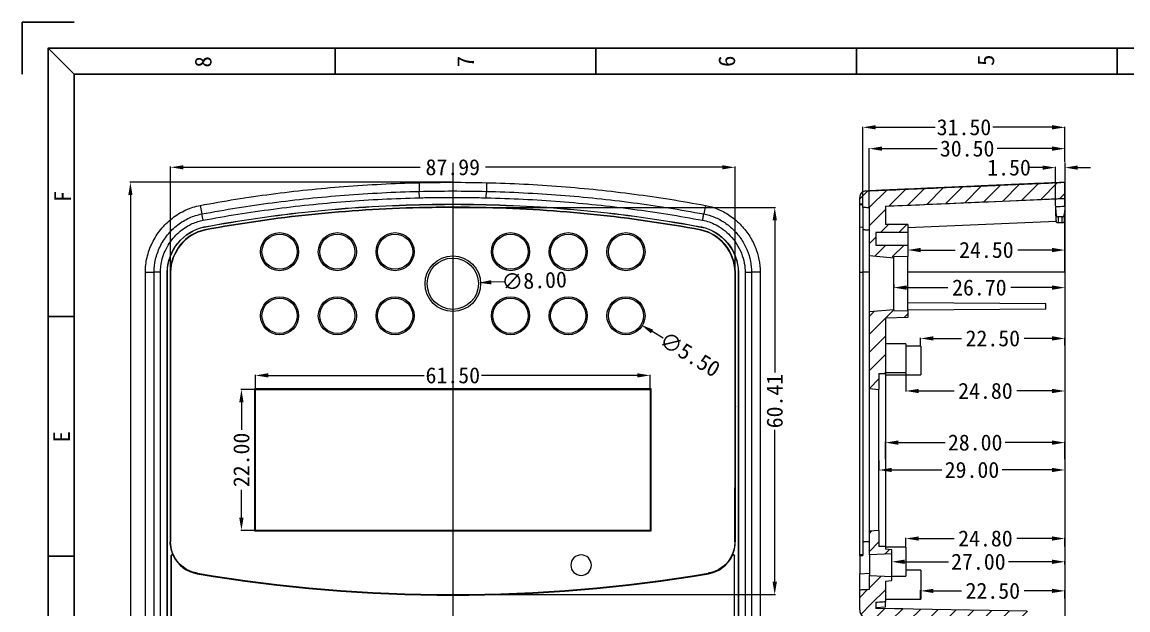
# Model space of a CAD drawing. Header units: inches. Extents: x 891 to 1249, y 156 to 796.
# Drawn here: x 890.9 to 1063.3, y 704 to 795.7 of the extents above; entities that cross this region are included whole.
import ezdxf
from ezdxf.enums import TextEntityAlignment as Align
from ezdxf.lldxf.tags import DXFTag

# ---------------------------------------------------------------- set-up
doc = ezdxf.new("R2010")
doc.units = ezdxf.units.IN
doc.header["$MEASUREMENT"] = 0
doc.layers.add('10', color=7, linetype='Continuous', true_color=0xffffff)
doc.layers.add('50', color=7, linetype='Continuous')
doc.layers.add('dim', color=82, linetype='Continuous', lineweight=9)
doc.layers.add('moldbase', color=7, linetype='Continuous', lineweight=20)
doc.styles.add('宋体', font='SimSun.ttf', dxfattribs={"width": 0.7})
tags = doc.linetypes.add('PHANTOM', pattern=[2.5, 1.25, -0.25, 0.25, -0.25, 0.25, -0.25]).pattern_tags.tags
tags[14:15] = [DXFTag(74, 4), DXFTag(75, 0), DXFTag(340, '0'), DXFTag(46, 0.0), DXFTag(50, 0.0), DXFTag(44, 0.0), DXFTag(45, 0.0)]
tags[12:13] = [DXFTag(74, 4), DXFTag(75, 0), DXFTag(340, '0'), DXFTag(46, 0.0), DXFTag(50, 0.0), DXFTag(44, 0.0), DXFTag(45, 0.0)]
tags[10:11] = [DXFTag(74, 4), DXFTag(75, 0), DXFTag(340, '0'), DXFTag(46, 0.0), DXFTag(50, 0.0), DXFTag(44, 0.0), DXFTag(45, 0.0)]
tags[8:9] = [DXFTag(74, 4), DXFTag(75, 0), DXFTag(340, '0'), DXFTag(46, 0.0), DXFTag(50, 0.0), DXFTag(44, 0.0), DXFTag(45, 0.0)]
tags[6:7] = [DXFTag(74, 4), DXFTag(75, 0), DXFTag(340, '0'), DXFTag(46, 0.0), DXFTag(50, 0.0), DXFTag(44, 0.0), DXFTag(45, 0.0)]
tags[4:5] = [DXFTag(74, 4), DXFTag(75, 0), DXFTag(340, '0'), DXFTag(46, 0.0), DXFTag(50, 0.0), DXFTag(44, 0.0), DXFTag(45, 0.0)]
doc.dimstyles.new('2.5', dxfattribs={"dimtxt": 2.5, "dimasz": 2, "dimexe": 0.1, "dimexo": 0.1, "dimgap": 0.1, "dimtad": 0, "dimzin": 0, "dimdsep": 46, "dimtxsty": 'Standard', "dimcen": 0, "dimclrd": 4, "dimclre": 4, "dimclrt": 3, "dimadec": 1, "dimazin": 0, "dimtfac": 1, "dimtofl": 0, "dimtmove": 0, "dimatfit": 3, "dimfxl": 0.18, "dimtolj": 1, "dimtzin": 0, "dimlwd": 9, "dimlwe": 9, "dimarcsym": 0})

# ---------------------------------------------------------------- blocks, each defined once
blk = doc.blocks.new('HATCH1')
at = {"color": 6, "lineweight": 9}
for p, q in [((210.26, 519.57), (211.5, 520.81)), ((211.74, 518.22), (214.46, 520.94)), ((214.8, 518.45), (217.42, 521.07)), ((217.76, 518.58), (220.38, 521.2)), ((220.72, 518.71), (223.34, 521.33)), ((223.68, 518.84), (226.3, 521.45)), ((226.64, 518.97), (229.26, 521.58)), ((229.6, 519.1), (232.21, 521.71)), ((232.55, 519.23), (235.17, 521.84)), ((235.51, 519.35), (238.13, 521.97)), ((238.47, 519.48), (241.09, 522.1)), ((241.43, 519.61), (242.26, 520.44)), ((211.76, 515.41), (214.26, 517.91)), ((213.5, 514.32), (214.75, 515.57)), ((216.33, 514.32), (217.58, 515.57)), ((211.76, 512.59), (212.76, 513.58)), ((212.62, 510.62), (214.33, 512.32)), ((215.34, 510.51), (217.16, 512.32)), ((211.76, 501.28), (212.54, 502.06)), ((214.26, 500.95), (215.63, 502.32)), ((211.76, 498.45), (214.26, 500.95)), ((217.2, 501.06), (217.76, 501.62)), ((211.76, 495.62), (214.26, 498.12)), ((211.76, 492.8), (214.26, 495.29)), ((211.76, 489.97), (213.26, 491.47)), ((214.12, 492.32), (214.26, 492.47)), ((211.76, 467.35), (212.13, 467.73)), ((211.76, 464.53), (213.26, 466.02)), ((214.19, 464.13), (214.89, 464.83)), ((211.76, 458.87), (213.59, 460.7)), ((210.26, 457.37), (211.51, 458.63)), ((212.05, 456.34), (214.26, 458.54)), ((210.43, 454.72), (212.05, 456.34)), ((212.44, 453.9), (214.14, 455.6)), ((215.22, 453.85), (216.93, 455.55)), ((218, 453.8), (219.71, 455.5)), ((220.79, 453.76), (222.49, 455.46)), ((223.57, 453.71), (225.27, 455.41)), ((226.35, 453.66), (228.05, 455.36)), ((229.13, 453.61), (230.83, 455.31)), ((231.91, 453.56), (233.61, 455.26)), ((234.69, 453.51), (236.39, 455.21)), ((236.83, 452.82), (238.25, 454.25)), ((237.08, 450.24), (238.78, 451.94)), ((237.08, 447.42), (238.78, 449.11)), ((236.9, 444.41), (238.78, 446.29)), ((231.58, 439.09), (234.17, 441.68)), ((235.72, 440.4), (236.41, 441.09)), ((214.23, 427.41), (214.35, 427.54)), ((210.21, 423.4), (212.76, 425.95)), ((210.12, 420.48), (212.76, 423.12)), ((210.19, 417.72), (212.76, 420.29)), ((210.2, 414.91), (212.76, 417.47)), ((210.14, 412.02), (212.76, 414.64)), ((210.07, 409.12), (212.76, 411.81)), ((210.26, 406.49), (212.76, 408.98)), ((210.26, 403.66), (212.76, 406.16)), ((210.4, 400.98), (211.69, 402.27)), ((211.69, 402.27), (212.76, 403.33)), ((210.26, 389.53), (212.76, 392.02)), ((210.27, 392.36), (210.67, 392.76)), ((210.26, 386.7), (212.76, 389.2)), ((210.26, 383.87), (212.76, 386.37)), ((210.26, 381.04), (212.76, 383.54)), ((212.87, 380.82), (214.12, 382.07)), ((215.7, 380.82), (216.95, 382.07)), ((210.26, 378.22), (212.76, 380.71)), ((210.26, 375.39), (213.7, 378.82)), ((215.28, 377.57), (216.53, 378.82)), ((210.26, 372.56), (212.76, 375.06)), ((210.76, 370.24), (212.76, 372.23)), ((210.26, 369.74), (210.55, 370.03)), ((211.3, 367.95), (213.82, 370.46)), ((214.02, 367.84), (216.6, 370.42)), ((216.73, 367.72), (219.38, 370.37)), ((219.44, 367.6), (222.16, 370.32)), ((222.15, 367.48), (224.94, 370.27)), ((224.86, 367.36), (227.72, 370.22)), ((227.57, 367.24), (230.5, 370.17)), ((230.28, 367.13), (233.29, 370.12)), ((237.58, 368.76), (238.74, 369.92)), ((238.87, 367.22), (240.82, 369.17)), ((241.13, 366.65), (242.26, 367.78))]:
    blk.add_line(p, q, dxfattribs=at)
blk = doc.blocks.new('7')
at = {"color": 8}
for q in [(2015.95, 533.19), (2005.95, 523.19)]:
    blk.add_line((2005.95, 533.19), q, dxfattribs=at)
for p, q in [((2065.95, 528.19), (2065.95, 523.19)), ((2115.95, 528.19), (2115.95, 523.19)), ((2165.95, 528.19), (2165.95, 523.19)), ((2215.95, 528.19), (2215.95, 523.19)), ((2010.95, 476.69), (2015.95, 476.69)), ((2010.95, 430.69), (2015.95, 430.69))]:
    blk.add_line(p, q)
for points in [[(2420.95, 241.19), (2010.95, 241.19), (2010.95, 528.19), (2420.95, 528.19)], [(2415.95, 246.19), (2015.95, 246.19), (2015.95, 523.19), (2415.95, 523.19)]]:
    blk.add_lwpolyline(points, close=True)
at = {"layer": 'moldbase'}
blk.add_line((2015.95, 523.19), (2010.95, 528.19), dxfattribs=at)
at = {"style": '宋体'}
for s, p in [('8', (2040.68, 525.55)), ('7', (2090.98, 525.61)), ('6', (2141.1, 525.67)), ('5', (2190.78, 525.86)), ('F', (2013.73, 499.72)), ('E', (2013.51, 453.59))]:
    blk.add_text(s, height=3.2, rotation=90, dxfattribs=at).set_placement(p, align=Align.MIDDLE)
blk = doc.blocks.new('*D79')
at = {"layer": 'Defpoints', "color": 0, "lineweight": 9}
for p in [(988.82, 740.58), (927.32, 738.39), (988.82, 738.39)]:
    blk.add_point(p, dxfattribs=at)
at = {"layer": 'dim', "color": 4, "lineweight": 9}
for p, q in [((927.32, 738.49), (927.32, 740.68)), ((929.32, 740.58), (953.6, 740.58)), ((986.82, 740.58), (962.55, 740.58)), ((988.82, 738.49), (988.82, 740.68))]:
    blk.add_line(p, q, dxfattribs=at)
for points in [[(929.32, 740.92), (929.32, 740.25), (927.32, 740.58)], [(986.82, 740.92), (986.82, 740.25), (988.82, 740.58)]]:
    blk.add_solid(points, dxfattribs=at)
at = {"layer": 'dim', "color": 3, "lineweight": 9, "insert": (958.07, 740.58), "char_height": 2.5, "attachment_point": 5}
blk.add_mtext('\\A1;61.50', dxfattribs=at)
blk = doc.blocks.new('*D80')
at = {"layer": 'Defpoints', "color": 0, "lineweight": 9}
for p in [(927.32, 738.39), (925.12, 716.39), (927.32, 716.39)]:
    blk.add_point(p, dxfattribs=at)
at = {"layer": 'dim', "color": 4, "lineweight": 9}
for p, q in [((927.22, 738.39), (925.02, 738.39)), ((925.12, 736.39), (925.12, 732.07)), ((925.12, 718.39), (925.12, 722.71)), ((927.22, 716.39), (925.02, 716.39))]:
    blk.add_line(p, q, dxfattribs=at)
for points in [[(924.78, 736.39), (925.45, 736.39), (925.12, 738.39)], [(924.78, 718.39), (925.45, 718.39), (925.12, 716.39)]]:
    blk.add_solid(points, dxfattribs=at)
at = {"layer": 'dim', "color": 3, "lineweight": 9, "insert": (925.12, 727.39), "char_height": 2.5, "attachment_point": 5, "rotation": 90}
blk.add_mtext('\\A1;22.00', dxfattribs=at)
blk = doc.blocks.new('*D86')
at = {"layer": 'Defpoints', "color": 0, "lineweight": 9}
for p in [(1002.07, 773.06), (914.08, 756.69), (1002.07, 756.68)]:
    blk.add_point(p, dxfattribs=at)
at = {"layer": 'dim', "color": 4, "lineweight": 9}
for p, q in [((914.08, 756.79), (914.08, 773.16)), ((916.08, 773.06), (952.97, 773.06)), ((1000.07, 773.06), (963.17, 773.06)), ((1002.07, 756.78), (1002.07, 773.16))]:
    blk.add_line(p, q, dxfattribs=at)
for points in [[(916.08, 773.39), (916.08, 772.73), (914.08, 773.06)], [(1000.07, 773.39), (1000.07, 772.73), (1002.07, 773.06)]]:
    blk.add_solid(points, dxfattribs=at)
at = {"layer": 'dim', "color": 3, "lineweight": 9, "insert": (958.07, 773.06), "char_height": 2.5, "attachment_point": 5}
blk.add_mtext('\\A1;87.99', dxfattribs=at)
blk = doc.blocks.new('*D87')
at = {"layer": 'Defpoints', "color": 0, "lineweight": 9}
for p in [(958.07, 766.78), (1008.26, 766.78), (958.07, 706.37)]:
    blk.add_point(p, dxfattribs=at)
at = {"layer": 'dim', "color": 4, "lineweight": 9}
for p, q in [((958.17, 766.78), (1008.36, 766.78)), ((1008.26, 764.78), (1008.26, 741.05)), ((1008.26, 708.37), (1008.26, 732.1)), ((958.17, 706.37), (1008.36, 706.37))]:
    blk.add_line(p, q, dxfattribs=at)
for points in [[(1007.93, 764.78), (1008.6, 764.78), (1008.26, 766.78)], [(1007.93, 708.37), (1008.6, 708.37), (1008.26, 706.37)]]:
    blk.add_solid(points, dxfattribs=at)
at = {"layer": 'dim', "color": 3, "lineweight": 9, "insert": (1008.26, 736.58), "char_height": 2.5, "attachment_point": 5, "rotation": 90}
blk.add_mtext('\\A1;60.41', dxfattribs=at)
blk = doc.blocks.new('*D91')
at = {"layer": 'Defpoints', "color": 0, "lineweight": 9}
for p in [(907.81, 770.72), (958.07, 770.72), (958.08, 615.17)]:
    blk.add_point(p, dxfattribs=at)
at = {"layer": 'dim', "color": 4, "lineweight": 9}
for p, q in [((957.97, 770.72), (907.71, 770.72)), ((907.81, 768.72), (907.81, 698.88)), ((907.81, 617.17), (907.81, 687.01)), ((957.98, 615.17), (907.71, 615.17))]:
    blk.add_line(p, q, dxfattribs=at)
for points in [[(907.48, 768.72), (908.14, 768.72), (907.81, 770.72)], [(907.48, 617.17), (908.14, 617.17), (907.81, 615.17)]]:
    blk.add_solid(points, dxfattribs=at)
at = {"layer": 'dim', "color": 3, "lineweight": 9, "insert": (907.81, 692.94), "char_height": 2.5, "attachment_point": 5, "rotation": 90}
blk.add_mtext('\\A1;155.55', dxfattribs=at)
blk = doc.blocks.new('*D92')
at = {"layer": 'Defpoints', "color": 0, "lineweight": 9}
for p in [(954.07, 754.74), (962.07, 755.04)]:
    blk.add_point(p, dxfattribs=at)
at = {"layer": 'dim', "color": 4, "lineweight": 9}
blk.add_line((966.07, 755.2), (964.07, 755.12), dxfattribs=at)
blk.add_solid([(964.05, 755.45), (964.08, 754.79), (962.07, 755.04)], dxfattribs=at)
at = {"layer": 'dim', "color": 3, "lineweight": 9, "insert": (970.75, 755.37), "char_height": 2.5, "attachment_point": 5, "rotation": 2.1794}
blk.add_mtext('\\A1;∅8.00', dxfattribs=at)
blk = doc.blocks.new('*D93')
at = {"layer": 'Defpoints', "color": 0, "lineweight": 9}
for p in [(982.72, 751.31), (987.43, 748.47)]:
    blk.add_point(p, dxfattribs=at)
at = {"layer": 'dim', "color": 4, "lineweight": 9}
blk.add_line((990.85, 746.4), (989.14, 747.44), dxfattribs=at)
blk.add_solid([(989.31, 747.72), (988.97, 747.15), (987.43, 748.47)], dxfattribs=at)
at = {"layer": 'dim', "color": 3, "lineweight": 9, "insert": (995.04, 743.87), "char_height": 2.5, "attachment_point": 5, "rotation": 328.8749}
blk.add_mtext('\\A1;∅5.50', dxfattribs=at)
blk = doc.blocks.new('*D120')
at = {"layer": 'Defpoints', "color": 0, "lineweight": 9}
for p in [(1052.01, 773.01), (1053.51, 773.79), (1052.01, 766.93)]:
    blk.add_point(p, dxfattribs=at)
at = {"layer": 'dim', "color": 4, "lineweight": 9}
for p, q in [((1050.01, 773.01), (1048.01, 773.01)), ((1052.01, 767.03), (1052.01, 773.11)), ((1053.51, 773.69), (1053.51, 772.91)), ((1055.51, 773.01), (1057.51, 773.01))]:
    blk.add_line(p, q, dxfattribs=at)
for points in [[(1050.01, 773.34), (1050.01, 772.68), (1052.01, 773.01)], [(1055.51, 773.34), (1055.51, 772.68), (1053.51, 773.01)]]:
    blk.add_solid(points, dxfattribs=at)
at = {"layer": 'dim', "color": 3, "lineweight": 9, "insert": (1044.79, 773.01), "char_height": 2.5, "attachment_point": 5}
blk.add_mtext('\\A1;1.50', dxfattribs=at)
blk = doc.blocks.new('*D132')
at = {"layer": 'Defpoints', "color": 0, "lineweight": 9}
for p in [(1053.51, 773.79), (1041.76, 686.94), (1025.67, 676.11), (1039.84, 676.95), (1053.51, 611.99)]:
    blk.add_point(p, dxfattribs=at)
at = {"layer": 'dim', "color": 4, "lineweight": 9}
for start, end in [(219.0338, 229.9739), (253.9715, 264.9116)]:
    blk.add_arc((1053.51, 694.85), 22.53, start, end, dxfattribs=at)
for points in [[(1035.75, 680.46), (1036.28, 680.86), (1034.83, 682.27)], [(1051.53, 672.74), (1051.5, 672.08), (1053.51, 672.32)]]:
    blk.add_solid(points, dxfattribs=at)
at = {"layer": 'dim', "color": 3, "lineweight": 9, "insert": (1042.93, 674.96), "char_height": 2.5, "attachment_point": 5, "rotation": 331.9727}
blk.add_mtext('\\A1;56.1°', dxfattribs=at)
blk = doc.blocks.new('*D134')
at = {"layer": 'Defpoints', "color": 0, "lineweight": 9}
for p in [(1053.51, 706.95), (1031.01, 705.66), (1053.51, 705.66)]:
    blk.add_point(p, dxfattribs=at)
at = {"layer": 'dim', "color": 4, "lineweight": 9}
for p, q in [((1031.01, 705.76), (1031.01, 707.05)), ((1033.01, 706.95), (1037.37, 706.95)), ((1051.51, 706.95), (1047.16, 706.95)), ((1053.51, 705.76), (1053.51, 707.05))]:
    blk.add_line(p, q, dxfattribs=at)
for points in [[(1033.01, 707.28), (1033.01, 706.62), (1031.01, 706.95)], [(1051.51, 707.28), (1051.51, 706.62), (1053.51, 706.95)]]:
    blk.add_solid(points, dxfattribs=at)
at = {"layer": 'dim', "color": 3, "lineweight": 9, "insert": (1042.26, 706.95), "char_height": 2.5, "attachment_point": 5}
blk.add_mtext('\\A1;22.50', dxfattribs=at)
blk = doc.blocks.new('*D135')
at = {"layer": 'Defpoints', "color": 0, "lineweight": 9}
for p in [(1028.71, 713.76), (1053.51, 715.12), (1053.51, 713.76)]:
    blk.add_point(p, dxfattribs=at)
at = {"layer": 'dim', "color": 4, "lineweight": 9}
for p, q in [((1028.71, 713.86), (1028.71, 715.22)), ((1030.71, 715.12), (1036.22, 715.12)), ((1051.51, 715.12), (1046.01, 715.12)), ((1053.51, 713.86), (1053.51, 715.22))]:
    blk.add_line(p, q, dxfattribs=at)
for points in [[(1030.71, 715.45), (1030.71, 714.79), (1028.71, 715.12)], [(1051.51, 715.45), (1051.51, 714.79), (1053.51, 715.12)]]:
    blk.add_solid(points, dxfattribs=at)
at = {"layer": 'dim', "color": 3, "lineweight": 9, "insert": (1041.11, 715.12), "char_height": 2.5, "attachment_point": 5}
blk.add_mtext('\\A1;24.80', dxfattribs=at)
blk = doc.blocks.new('*D136')
at = {"layer": 'Defpoints', "color": 0, "lineweight": 9}
for p in [(1026.51, 710.96), (1053.51, 711.49), (1053.51, 710.96)]:
    blk.add_point(p, dxfattribs=at)
at = {"layer": 'dim', "color": 4, "lineweight": 9}
for p, q in [((1026.51, 711.06), (1026.51, 711.59)), ((1028.51, 711.49), (1035.33, 711.49)), ((1051.51, 711.49), (1044.7, 711.49)), ((1053.51, 711.06), (1053.51, 711.59))]:
    blk.add_line(p, q, dxfattribs=at)
for points in [[(1028.51, 711.83), (1028.51, 711.16), (1026.51, 711.49)], [(1051.51, 711.83), (1051.51, 711.16), (1053.51, 711.49)]]:
    blk.add_solid(points, dxfattribs=at)
at = {"layer": 'dim', "color": 3, "lineweight": 9, "insert": (1040.01, 711.49), "char_height": 2.5, "attachment_point": 5}
blk.add_mtext('\\A1;27.00', dxfattribs=at)
blk = doc.blocks.new('*D137')
at = {"layer": 'Defpoints', "color": 0, "lineweight": 9}
for p in [(1053.51, 730.09), (1025.51, 727.39), (1053.51, 727.39)]:
    blk.add_point(p, dxfattribs=at)
at = {"layer": 'dim', "color": 4, "lineweight": 9}
for p, q in [((1025.51, 727.49), (1025.51, 730.19)), ((1027.51, 730.09), (1034.83, 730.09)), ((1051.51, 730.09), (1044.2, 730.09)), ((1053.51, 727.49), (1053.51, 730.19))]:
    blk.add_line(p, q, dxfattribs=at)
for points in [[(1027.51, 730.43), (1027.51, 729.76), (1025.51, 730.09)], [(1051.51, 730.43), (1051.51, 729.76), (1053.51, 730.09)]]:
    blk.add_solid(points, dxfattribs=at)
at = {"layer": 'dim', "color": 3, "lineweight": 9, "insert": (1039.51, 730.09), "char_height": 2.5, "attachment_point": 5}
blk.add_mtext('\\A1;28.00', dxfattribs=at)
blk = doc.blocks.new('*D138')
at = {"layer": 'Defpoints', "color": 0, "lineweight": 9}
for p in [(1024.51, 727.39), (1053.51, 727.49), (1053.51, 725.82)]:
    blk.add_point(p, dxfattribs=at)
at = {"layer": 'dim', "color": 4, "lineweight": 9}
for p, q in [((1024.51, 727.29), (1024.51, 725.72)), ((1026.51, 725.82), (1034.33, 725.82)), ((1051.51, 725.82), (1043.7, 725.82)), ((1053.51, 727.39), (1053.51, 725.72))]:
    blk.add_line(p, q, dxfattribs=at)
for points in [[(1026.51, 726.15), (1026.51, 725.49), (1024.51, 725.82)], [(1051.51, 726.15), (1051.51, 725.49), (1053.51, 725.82)]]:
    blk.add_solid(points, dxfattribs=at)
at = {"layer": 'dim', "color": 3, "lineweight": 9, "insert": (1039.01, 725.82), "char_height": 2.5, "attachment_point": 5}
blk.add_mtext('\\A1;29.00', dxfattribs=at)
blk = doc.blocks.new('*D139')
at = {"layer": 'Defpoints', "color": 0, "lineweight": 9}
for p in [(1031.01, 745.16), (1053.51, 746.35), (1053.51, 745.16)]:
    blk.add_point(p, dxfattribs=at)
at = {"layer": 'dim', "color": 4, "lineweight": 9}
for p, q in [((1031.01, 745.26), (1031.01, 746.45)), ((1033.01, 746.35), (1037.37, 746.35)), ((1051.51, 746.35), (1047.16, 746.35)), ((1053.51, 745.26), (1053.51, 746.45))]:
    blk.add_line(p, q, dxfattribs=at)
for points in [[(1033.01, 746.69), (1033.01, 746.02), (1031.01, 746.35)], [(1051.51, 746.69), (1051.51, 746.02), (1053.51, 746.35)]]:
    blk.add_solid(points, dxfattribs=at)
at = {"layer": 'dim', "color": 3, "lineweight": 9, "insert": (1042.26, 746.35), "char_height": 2.5, "attachment_point": 5}
blk.add_mtext('\\A1;22.50', dxfattribs=at)
blk = doc.blocks.new('*D140')
at = {"layer": 'Defpoints', "color": 0, "lineweight": 9}
for p in [(1028.71, 741.01), (1053.51, 741.01), (1053.51, 738.15)]:
    blk.add_point(p, dxfattribs=at)
at = {"layer": 'dim', "color": 4, "lineweight": 9}
for p, q in [((1028.71, 740.91), (1028.71, 738.05)), ((1053.51, 740.91), (1053.51, 738.05)), ((1030.71, 738.15), (1036.22, 738.15)), ((1051.51, 738.15), (1046.01, 738.15))]:
    blk.add_line(p, q, dxfattribs=at)
for points in [[(1030.71, 738.48), (1030.71, 737.81), (1028.71, 738.15)], [(1051.51, 738.48), (1051.51, 737.81), (1053.51, 738.15)]]:
    blk.add_solid(points, dxfattribs=at)
at = {"layer": 'dim', "color": 3, "lineweight": 9, "insert": (1041.11, 738.15), "char_height": 2.5, "attachment_point": 5}
blk.add_mtext('\\A1;24.80', dxfattribs=at)
blk = doc.blocks.new('*D141')
at = {"layer": 'Defpoints', "color": 0, "lineweight": 9}
for p in [(1029.01, 760.89), (1053.51, 761.18), (1053.51, 760.15)]:
    blk.add_point(p, dxfattribs=at)
at = {"layer": 'dim', "color": 4, "lineweight": 9}
for p, q in [((1029.01, 760.79), (1029.01, 760.05)), ((1053.51, 761.08), (1053.51, 760.05)), ((1031.01, 760.15), (1036.37, 760.15)), ((1051.51, 760.15), (1046.16, 760.15))]:
    blk.add_line(p, q, dxfattribs=at)
for points in [[(1031.01, 760.48), (1031.01, 759.81), (1029.01, 760.15)], [(1051.51, 760.48), (1051.51, 759.81), (1053.51, 760.15)]]:
    blk.add_solid(points, dxfattribs=at)
at = {"layer": 'dim', "color": 3, "lineweight": 9, "insert": (1041.26, 760.15), "char_height": 2.5, "attachment_point": 5}
blk.add_mtext('\\A1;24.50', dxfattribs=at)
blk = doc.blocks.new('*D142')
at = {"layer": 'Defpoints', "color": 0, "lineweight": 9}
for p in [(1026.81, 754.89), (1053.51, 754.89), (1053.51, 754.28)]:
    blk.add_point(p, dxfattribs=at)
at = {"layer": 'dim', "color": 4, "lineweight": 9}
for p, q in [((1026.81, 754.79), (1026.81, 754.18)), ((1028.81, 754.28), (1035.27, 754.28)), ((1051.51, 754.28), (1045.06, 754.28)), ((1053.51, 754.79), (1053.51, 754.18))]:
    blk.add_line(p, q, dxfattribs=at)
for points in [[(1028.81, 754.62), (1028.81, 753.95), (1026.81, 754.28)], [(1051.51, 754.62), (1051.51, 753.95), (1053.51, 754.28)]]:
    blk.add_solid(points, dxfattribs=at)
at = {"layer": 'dim', "color": 3, "lineweight": 9, "insert": (1040.16, 754.28), "char_height": 2.5, "attachment_point": 5}
blk.add_mtext('\\A1;26.70', dxfattribs=at)
blk = doc.blocks.new('*D143')
at = {"layer": 'Defpoints', "color": 0, "lineweight": 9}
for p in [(1053.51, 775.97), (1053.51, 773.79), (1023.01, 766.78)]:
    blk.add_point(p, dxfattribs=at)
at = {"layer": 'dim', "color": 4, "lineweight": 9}
for p, q in [((1023.01, 766.88), (1023.01, 776.07)), ((1025.01, 775.97), (1033.58, 775.97)), ((1051.51, 775.97), (1042.95, 775.97)), ((1053.51, 773.89), (1053.51, 776.07))]:
    blk.add_line(p, q, dxfattribs=at)
for points in [[(1025.01, 776.31), (1025.01, 775.64), (1023.01, 775.97)], [(1051.51, 776.31), (1051.51, 775.64), (1053.51, 775.97)]]:
    blk.add_solid(points, dxfattribs=at)
at = {"layer": 'dim', "color": 3, "lineweight": 9, "insert": (1038.26, 775.97), "char_height": 2.5, "attachment_point": 5}
blk.add_mtext('\\A1;30.50', dxfattribs=at)
blk = doc.blocks.new('*D144')
at = {"layer": 'Defpoints', "color": 0, "lineweight": 9}
for p in [(1053.51, 779.3), (1053.51, 773.79), (1022.01, 767.28)]:
    blk.add_point(p, dxfattribs=at)
at = {"layer": 'dim', "color": 4, "lineweight": 9}
for p, q in [((1022.01, 767.38), (1022.01, 779.4)), ((1024.01, 779.3), (1033.29, 779.3)), ((1051.51, 779.3), (1042.24, 779.3)), ((1053.51, 773.89), (1053.51, 779.4))]:
    blk.add_line(p, q, dxfattribs=at)
for points in [[(1024.01, 779.64), (1024.01, 778.97), (1022.01, 779.3)], [(1051.51, 779.64), (1051.51, 778.97), (1053.51, 779.3)]]:
    blk.add_solid(points, dxfattribs=at)
at = {"layer": 'dim', "color": 3, "lineweight": 9, "insert": (1037.76, 779.3), "char_height": 2.5, "attachment_point": 5}
blk.add_mtext('\\A1;31.50', dxfattribs=at)

msp = doc.modelspace()

# ---------------------------------------------------------------- linework, layer by layer
at = {"layer": '10', "color": 1, "linetype": 'PHANTOM', "lineweight": 9, "ltscale": 8}
for p, q in [((958.072, 773.764), (958.072, 611.962)), ((1053.514, 773.792), (1053.514, 611.991))]:
    msp.add_line(p, q, dxfattribs=at)
at = {"layer": '10', "color": 7, "lineweight": 9}
for p, q in [((952.811, 770.657), (952.844, 769.302)), ((963.332, 770.657), (963.3, 769.302)), ((1053.514, 768.216), (1053.514, 770.718)), ((952.868, 768.304), (952.844, 769.302)), ((963.276, 768.304), (963.3, 769.302)), ((1022.471, 769.359), (1022.471, 769.363)), ((952.893, 767.248), (952.894, 767.222)), ((963.251, 767.248), (963.25, 767.222)), ((1021.514, 767.31), (1021.514, 768.364)), ((1021.514, 767.248), (1022.014, 767.222)), ((1021.518, 767.31), (1021.518, 767.307)), ((1022.014, 766.836), (1022.014, 767.284)), ((1053.514, 768.156), (1025.514, 766.934)), ((918.692, 767.107), (918.944, 765.776)), ((919.129, 764.794), (918.944, 765.776)), ((952.906, 766.722), (952.905, 766.774)), ((963.238, 766.722), (963.239, 766.774)), ((997.452, 767.107), (997.2, 765.776)), ((1023.014, 766.722), (1022.014, 766.774)), ((1023.014, 759.224), (1023.014, 766.784)), ((1025.514, 766.993), (1025.514, 764.142)), ((919.325, 763.756), (919.33, 763.731)), ((996.819, 763.756), (996.814, 763.731)), ((1021.514, 763.756), (1022.014, 763.731)), ((1029.014, 764.142), (1025.514, 764.142)), ((1029.014, 764.142), (1029.014, 762.892)), ((1052.146, 764.59), (1029.015, 763.597)), ((1053.514, 764.649), (1053.392, 764.643)), ((1024.014, 762.892), (1024.014, 760.892)), ((1029.014, 762.892), (1024.014, 762.892)), ((1029.014, 762.892), (1029.014, 761.892)), ((1024.014, 760.892), (1029.014, 760.892)), ((1029.014, 761.892), (1029.014, 760.892)), ((1029.014, 760.892), (1029.014, 759.142)), ((1026.814, 758.892), (1023.014, 759.224)), ((1023.014, 754.892), (1023.014, 759.224)), ((1029.014, 759.142), (1026.814, 759.065)), ((1026.814, 758.892), (1026.814, 759.065)), ((1026.814, 754.892), (1026.814, 758.892)), ((1029.014, 750.642), (1029.014, 759.142)), ((910.139, 756.688), (911.495, 756.688)), ((910.139, 634.614), (910.139, 756.688)), ((911.495, 634.617), (911.495, 756.688)), ((912.494, 756.688), (911.495, 756.688)), ((912.494, 634.621), (912.494, 756.688)), ((913.55, 634.623), (913.55, 756.691)), ((913.55, 756.691), (913.576, 756.691)), ((913.576, 634.623), (913.576, 756.691)), ((914.023, 756.691), (914.023, 714.628)), ((914.076, 756.691), (914.076, 714.628)), ((1002.568, 756.681), (1002.566, 634.604)), ((1002.594, 756.681), (1002.568, 756.681)), ((1002.594, 756.681), (1002.592, 634.604)), ((1003.65, 756.677), (1003.648, 634.6)), ((1004.649, 756.677), (1004.647, 634.595)), ((1006.005, 756.683), (1004.649, 756.677)), ((1006.005, 756.683), (1006.002, 634.589)), ((1021.514, 756.691), (1022.014, 756.691)), ((1021.514, 712.562), (1021.514, 756.691)), ((1022.014, 756.691), (1022.014, 714.628)), ((1053.514, 756.688), (1029.014, 756.688)), ((1053.514, 756.688), (1053.514, 634.62)), ((1023.014, 750.559), (1023.014, 754.892)), ((1026.814, 750.892), (1026.814, 754.892)), ((1029.015, 751.979), (1050.514, 751.792)), ((1050.514, 750.992), (1050.514, 751.792)), ((1023.014, 750.559), (1026.814, 750.892)), ((1023.014, 738.523), (1023.014, 750.559)), ((1026.814, 750.718), (1026.814, 750.892)), ((1026.814, 750.718), (1029.014, 750.642)), ((1029.014, 750.642), (1029.014, 749.642)), ((1029.015, 750.804), (1050.514, 750.992)), ((1029.014, 749.642), (1025.514, 749.519)), ((1025.514, 749.519), (1025.514, 740.892)), ((1028.714, 745.515), (1025.514, 745.515)), ((1028.714, 745.515), (1028.714, 743.265)), ((1031.014, 745.165), (1028.714, 745.165)), ((1031.014, 745.165), (1031.014, 742.915)), ((1028.714, 743.265), (1028.714, 741.015)), ((1031.014, 742.915), (1031.014, 740.665)), ((1024.514, 740.892), (1024.514, 738.392)), ((1024.514, 740.892), (1025.514, 740.892)), ((1025.514, 741.015), (1028.714, 741.015)), ((1025.514, 740.892), (1025.514, 713.892)), ((1025.514, 740.665), (1031.014, 740.665)), ((927.191, 738.523), (988.953, 738.523)), ((927.191, 716.26), (927.191, 738.523)), ((927.191, 738.523), (927.322, 738.392)), ((927.322, 716.392), (927.322, 738.392)), ((927.322, 738.392), (988.822, 738.392)), ((988.953, 738.523), (988.822, 738.392)), ((988.822, 738.392), (988.822, 716.392)), ((988.953, 738.523), (988.953, 716.26)), ((1023.014, 738.523), (1024.514, 738.392)), ((1023.014, 716.26), (1023.014, 738.523)), ((1024.514, 716.392), (1024.514, 738.392)), ((927.191, 716.26), (927.322, 716.392)), ((988.953, 716.26), (927.191, 716.26)), ((988.822, 716.392), (927.322, 716.392)), ((988.953, 716.26), (988.822, 716.392)), ((1024.514, 716.392), (1023.014, 716.26)), ((1023.014, 712.565), (1023.014, 716.26)), ((1024.514, 716.392), (1024.514, 713.892)), ((914.076, 714.628), (914.023, 714.628)), ((1002.12, 714.628), (1002.067, 714.628)), ((1023.014, 714.628), (1022.014, 714.628)), ((1022.014, 714.628), (1022.014, 712.476)), ((1025.514, 713.892), (1024.514, 713.892)), ((1025.514, 713.892), (1025.514, 713.452)), ((1028.714, 713.765), (1025.514, 713.765)), ((1028.714, 713.765), (1028.714, 711.515)), ((914.154, 712.392), (914.128, 712.392)), ((914.128, 712.392), (914.128, 634.621)), ((914.154, 712.392), (914.154, 634.621)), ((914.481, 712.465), (914.505, 712.476)), ((1001.662, 712.465), (1001.638, 712.476)), ((1001.987, 634.609), (1001.989, 712.392)), ((1001.989, 712.392), (1002.015, 712.392)), ((1002.013, 634.609), (1002.015, 712.392)), ((1022.014, 712.59), (1021.514, 712.564)), ((1021.514, 712.465), (1021.514, 712.564)), ((1021.514, 712.465), (1022.014, 712.476)), ((1021.514, 712.465), (1021.514, 709.62)), ((1026.514, 712.748), (1023.014, 712.565)), ((1023.014, 712.565), (1023.014, 710.965)), ((1026.514, 713.365), (1025.514, 713.452)), ((1026.514, 712.748), (1026.514, 713.365)), ((1026.514, 710.965), (1026.514, 712.748)), ((1023.014, 710.965), (1023.014, 709.365)), ((1026.514, 709.181), (1026.514, 710.965)), ((1028.714, 711.515), (1028.714, 709.265)), ((918.233, 709.62), (918.246, 709.697)), ((997.897, 709.698), (997.91, 709.62)), ((1021.514, 709.62), (1023.014, 709.697)), ((1021.514, 707.127), (1021.514, 709.62)), ((1023.014, 707.206), (1023.014, 709.365)), ((1023.014, 709.365), (1026.514, 709.181)), ((1025.514, 708.477), (1026.514, 708.565)), ((1026.514, 709.265), (1028.714, 709.265)), ((1026.514, 708.565), (1026.514, 709.181)), ((1031.014, 710.165), (1028.714, 710.165)), ((1031.014, 710.165), (1031.014, 705.665)), ((1021.514, 704.905), (1021.514, 707.127)), ((1025.514, 708.477), (1025.514, 705.278)), ((1024.014, 705.199), (1024.014, 704.905)), ((1025.514, 704.45), (1025.514, 705.278)), ((1025.515, 705.665), (1031.014, 705.665)), ((1021.514, 703.98), (1021.514, 704.905)), ((1024.014, 704.905), (1024.014, 704.192)), ((1024.014, 704.372), (1025.514, 704.45)), ((1047.578, 703.781), (1024.014, 704.192)), ((1028.214, 704.142), (1026.918, 704.142)), ((1028.214, 704.142), (1028.214, 704.119))]:
    msp.add_line(p, q, dxfattribs=at)
at = {"layer": '10', "color": 80, "lineweight": 9}
msp.add_line((1022.471, 769.363), (1022.471, 769.363), dxfattribs=at)
at = {"layer": '10', "color": 7, "lineweight": 9}
for centre, radius in [((931.072, 759.892), 2.969), ((931.072, 759.892), 2.75), ((940.072, 759.892), 2.969), ((940.072, 759.892), 2.75), ((949.072, 759.892), 2.969), ((949.072, 759.892), 2.75), ((967.072, 759.892), 2.969), ((967.072, 759.892), 2.75), ((976.072, 759.892), 2.969), ((976.072, 759.892), 2.75), ((985.072, 759.892), 2.969), ((985.072, 759.892), 2.75), ((958.072, 754.892), 4.332), ((958.072, 754.892), 4), ((931.072, 749.892), 2.969), ((931.072, 749.892), 2.75), ((940.072, 749.892), 2.969), ((940.072, 749.892), 2.75), ((949.072, 749.892), 2.969), ((949.072, 749.892), 2.75), ((967.072, 749.892), 2.969), ((967.072, 749.892), 2.75), ((976.072, 749.892), 2.969), ((976.072, 749.892), 2.75), ((985.072, 749.892), 2.969), ((985.072, 749.892), 2.75)]:
    msp.add_circle(centre, radius, dxfattribs=at)
at = {"layer": '10', "color": 7, "lineweight": 9, "extrusion": (0, 0, -1)}
msp.add_circle((-978.072, 710.965), 1.6, dxfattribs=at)
for centre, radius, start, end in [((-919.076, 714.628), 5.052, 334.79123, 0), ((-919.076, 714.628), 5, 279.5477, 0), ((-997.067, 714.628), 5, 180, 260.45121), ((-914.326, 712.392), 0.171, 0, 154.79123), ((-1001.817, 712.392), 0.171, 25.21152, 180.00107)]:
    msp.add_arc(centre, radius, start, end, dxfattribs=at)
at = {"layer": '10', "color": 7, "lineweight": 9}
for centre, radius, start, end in [((997.067, 714.628), 5.052, 334.78848, 359.99893), ((914.326, 712.392), 0.198, 25.20877, 180), ((919.076, 714.628), 5.079, 205.20877, 260.4523), ((997.067, 714.628), 5.079, 279.54772, 334.78848), ((1001.817, 712.392), 0.198, 359.99893, 154.78848), ((958.072, 946.472), 240.179, 260.4523, 279.54772), ((958.072, 946.472), 240.1, 260.4523, 279.54772), ((1023.014, 703.98), 1.5, 180, 269)]:
    msp.add_arc(centre, radius, start, end, dxfattribs=at)
for points, degree, knots in [([(918.692, 767.107), (922.362, 767.801), (929.809, 768.987), (941.195, 770.174), (948.901, 770.563), (952.811, 770.657)], 3, [0, 0, 0, 0, 0.3259528, 0.657966, 1, 1, 1, 1]), ([(963.332, 770.657), (967.22, 770.564), (974.911, 770.177), (986.298, 768.991), (993.767, 767.804), (997.452, 767.107)], 3, [0, 0, 0, 0, 0.340031, 0.6727796, 1, 1, 1, 1]), ([(1022.471, 769.363), (1026.014, 769.518), (1029.557, 769.672), (1033.101, 769.827), (1036.503, 769.975), (1039.905, 770.124), (1043.308, 770.273), (1046.71, 770.421), (1050.112, 770.57), (1053.514, 770.718)], 3, [0, 0, 0, 0, 0.3424177, 0.3424177, 0.3424177, 0.6712089, 0.6712089, 0.6712089, 1, 1, 1, 1]), ([(1053.514, 770.715), (1052.953, 770.69), (1051.862, 770.643), (1050.275, 770.573), (1048.787, 770.508), (1047.397, 770.448), (1046.106, 770.391), (1044.914, 770.339), (1043.889, 770.294), (1043.018, 770.256), (1042.289, 770.225), (1041.621, 770.195), (1041.014, 770.169), (1040.461, 770.145), (1039.924, 770.121), (1039.303, 770.094), (1038.553, 770.061), (1037.655, 770.022), (1036.659, 769.979), (1035.564, 769.931), (1034.369, 769.879), (1033.076, 769.822), (1031.726, 769.763), (1030.325, 769.702), (1028.878, 769.639), (1027.347, 769.572), (1025.734, 769.502), (1024.099, 769.43), (1023.002, 769.382), (1022.471, 769.359)], 3, [0, 0, 0, 0, 0.0542989, 0.1054183, 0.1533583, 0.1981189, 0.2397, 0.2781017, 0.3133239, 0.338768, 0.3622494, 0.3837679, 0.4033236, 0.4209164, 0.4372333, 0.4551919, 0.4808988, 0.5097982, 0.5418903, 0.577175, 0.6156522, 0.657322, 0.7021844, 0.7461128, 0.7927239, 0.8420176, 0.893994, 0.9486531, 1, 1, 1, 1]), ([(918.944, 765.776), (922.589, 766.464), (929.985, 767.642), (941.299, 768.822), (948.957, 769.209), (952.844, 769.302)], 3, [0, 0, 0, 0, 0.3259528, 0.657966, 1, 1, 1, 1]), ([(963.3, 769.302), (967.164, 769.21), (974.808, 768.825), (986.122, 767.647), (993.541, 766.467), (997.2, 765.776)], 3, [0, 0, 0, 0, 0.340031, 0.6727796, 1, 1, 1, 1]), ([(1022.471, 769.363), (1022.362, 769.358), (1022.252, 769.335), (1022.15, 769.295), (1022.046, 769.254), (1021.947, 769.195), (1021.863, 769.122), (1021.778, 769.049), (1021.704, 768.961), (1021.648, 768.864), (1021.592, 768.767), (1021.552, 768.659), (1021.532, 768.549), (1021.52, 768.488), (1021.514, 768.426), (1021.514, 768.364)], 3, [0, 0, 0, 0, 0.2156895, 0.2156895, 0.2156895, 0.4367597, 0.4367597, 0.4367597, 0.65783, 0.65783, 0.65783, 0.8789004, 0.8789004, 0.8789004, 1, 1, 1, 1]), ([(1022.014, 767.284), (1021.964, 767.287), (1021.914, 767.289), (1021.864, 767.292), (1021.814, 767.294), (1021.764, 767.297), (1021.714, 767.3), (1021.648, 767.303), (1021.581, 767.307), (1021.514, 767.31)], 3, [0, 0, 0, 0, 0.3000001, 0.3000001, 0.3000001, 0.6000002, 0.6000002, 0.6000002, 1, 1, 1, 1]), ([(1025.514, 766.993), (1029.075, 767.149), (1032.636, 767.304), (1036.196, 767.46), (1039.083, 767.586), (1041.969, 767.712), (1044.855, 767.838), (1047.742, 767.964), (1050.628, 768.09), (1053.514, 768.216)], 3, [0, 0, 0, 0, 0.3814893, 0.3814893, 0.3814893, 0.6907446, 0.6907446, 0.6907446, 1, 1, 1, 1]), ([(1053.514, 766.993), (1053.514, 767.215), (1053.514, 767.763), (1053.514, 768.063), (1053.514, 768.156)], 3, [0, 0, 0, 0, 0.3495574, 1, 1, 1, 1]), ([(910.139, 756.687), (910.139, 756.691), (910.139, 757.471), (910.336, 759.061), (911.143, 761.318), (912.47, 763.424), (914.261, 765.188), (916.363, 766.465), (917.918, 766.961), (918.692, 767.107)], 3, [0, 0, 0, 0, 0.0002624, 0.1552387, 0.3231585, 0.4987135, 0.6743563, 0.8432717, 1, 1, 1, 1]), ([(911.495, 756.687), (911.495, 756.691), (911.495, 757.362), (911.664, 758.741), (912.371, 760.719), (913.536, 762.567), (915.104, 764.111), (916.934, 765.221), (918.278, 765.65), (918.944, 765.776)], 3, [0, 0, 0, 0, 0.0002619, 0.1552383, 0.3231581, 0.4987133, 0.6743562, 0.8432716, 1, 1, 1, 1]), ([(997.2, 765.776), (997.773, 765.667), (998.918, 765.323), (1000.521, 764.461), (1001.951, 763.266), (1003.132, 761.806), (1003.997, 760.166), (1004.523, 758.45), (1004.649, 757.263), (1004.649, 756.68), (1004.649, 756.675)], 3, [0, 0, 0, 0, 0.1343418, 0.2767021, 0.4245005, 0.5743673, 0.7224415, 0.8649989, 0.9995928, 1, 1, 1, 1]), ([(997.452, 767.107), (998.117, 766.982), (999.443, 766.583), (1001.288, 765.59), (1002.924, 764.221), (1004.271, 762.556), (1005.257, 760.688), (1005.858, 758.727), (1006.004, 757.36), (1006.005, 756.685), (1006.005, 756.68)], 3, [0, 0, 0, 0, 0.1343952, 0.2768122, 0.4246694, 0.5745959, 0.7227291, 0.8653432, 0.9999908, 1, 1, 1, 1]), ([(1022.014, 766.836), (1022.114, 766.831), (1022.214, 766.826), (1022.314, 766.821), (1022.414, 766.816), (1022.514, 766.81), (1022.614, 766.805), (1022.748, 766.798), (1022.881, 766.791), (1023.014, 766.784)], 3, [0, 0, 0, 0, 0.3000001, 0.3000001, 0.3000001, 0.6000002, 0.6000002, 0.6000002, 1, 1, 1, 1]), ([(1052.014, 766.927), (1052.036, 766.679), (1052.057, 766.431), (1052.078, 766.183), (1052.094, 765.995), (1052.111, 765.807), (1052.127, 765.619)], 3, [0, 0, 0, 0, 0.568529, 0.568529, 0.568529, 1, 1, 1, 1]), ([(1052.014, 765.91), (1052.037, 765.657), (1052.06, 765.403), (1052.083, 765.15), (1052.097, 764.986), (1052.112, 764.823), (1052.127, 764.659)], 3, [0, 0, 0, 0, 0.6077857, 0.6077857, 0.6077857, 1, 1, 1, 1]), ([(1052.127, 765.619), (1052.13, 765.581), (1052.14, 765.545), (1052.172, 765.477), (1052.194, 765.446), (1052.248, 765.394), (1052.28, 765.373), (1052.35, 765.344), (1052.387, 765.336), (1052.426, 765.336)], 3, [0, 0, 0, 0, 0.25, 0.25, 0.5, 0.5, 0.75, 0.75, 1, 1, 1, 1]), ([(1052.127, 764.659), (1052.127, 764.705), (1052.128, 764.752), (1052.128, 764.798), (1052.129, 764.888), (1052.13, 764.978), (1052.13, 765.068), (1052.13, 765.158), (1052.13, 765.248), (1052.129, 765.338), (1052.129, 765.431), (1052.128, 765.525), (1052.127, 765.619)], 3, [0, 0, 0, 0, 0.1444378, 0.1444378, 0.1444378, 0.4258949, 0.4258949, 0.4258949, 0.7073524, 0.7073524, 0.7073524, 1, 1, 1, 1]), ([(1053.097, 765.336), (1053.136, 765.335), (1053.173, 765.343), (1053.243, 765.372), (1053.275, 765.393), (1053.356, 765.471), (1053.39, 765.543), (1053.396, 765.617)], 3, [0, 0, 0, 0, 0.25, 0.25, 0.5, 0.5, 1, 1, 1, 1]), ([(1053.396, 765.617), (1053.396, 765.574), (1053.395, 765.53), (1053.395, 765.487), (1053.394, 765.395), (1053.394, 765.304), (1053.393, 765.212), (1053.393, 765.12), (1053.393, 765.029), (1053.394, 764.937), (1053.394, 764.845), (1053.395, 764.753), (1053.396, 764.66)], 3, [0, 0, 0, 0, 0.1364462, 0.1364462, 0.1364462, 0.4237285, 0.4237285, 0.4237285, 0.7110103, 0.7110103, 0.7110103, 1, 1, 1, 1]), ([(1053.514, 766.993), (1053.493, 766.745), (1053.472, 766.497), (1053.451, 766.249), (1053.433, 766.039), (1053.414, 765.828), (1053.396, 765.617)], 3, [0, 0, 0, 0, 0.5409018, 0.5409018, 0.5409018, 1, 1, 1, 1]), ([(1053.514, 765.976), (1053.492, 765.728), (1053.47, 765.481), (1053.448, 765.233), (1053.431, 765.042), (1053.413, 764.851), (1053.396, 764.66)], 3, [0, 0, 0, 0, 0.5652274, 0.5652274, 0.5652274, 1, 1, 1, 1]), ([(913.55, 756.691), (913.55, 758.33), (914.176, 759.955), (916.249, 762.519), (917.713, 763.452), (919.325, 763.756)], 3, [0, 0, 0, 0, 0.5, 0.5, 1, 1, 1, 1]), ([(913.576, 756.691), (913.577, 758.323), (914.2, 759.943), (916.266, 762.498), (917.725, 763.427), (919.33, 763.731)], 3, [0, 0, 0, 0, 0.5, 0.5, 1, 1, 1, 1]), ([(996.814, 763.731), (998.421, 763.427), (999.879, 762.493), (1001.945, 759.939), (1002.567, 758.313), (1002.568, 756.681)], 3, [0, 0, 0, 0, 0.5, 0.5, 1, 1, 1, 1]), ([(996.819, 763.756), (998.432, 763.451), (999.896, 762.514), (1001.969, 759.951), (1002.593, 758.32), (1002.594, 756.688), (1002.594, 756.684), (1002.594, 756.679), (1002.594, 756.675)], 3, [0, 0, 0, 0, 0.499999, 0.499999, 0.9999979, 0.9999979, 0.9999979, 1, 1, 1, 1]), ([(1021.514, 756.691), (1021.514, 758.33), (1021.514, 759.955), (1021.514, 762.519), (1021.514, 763.452), (1021.514, 763.756)], 3, [0, 0, 0, 0, 0.5, 0.5, 1, 1, 1, 1]), ([(1052.426, 764.39), (1052.388, 764.39), (1052.352, 764.396), (1052.282, 764.423), (1052.25, 764.442), (1052.168, 764.516), (1052.133, 764.586), (1052.127, 764.659)], 3, [0, 0, 0, 0, 0.25, 0.25, 0.5, 0.5, 1, 1, 1, 1]), ([(1053.097, 765.336), (1052.986, 765.336), (1052.875, 765.336), (1052.764, 765.336), (1052.651, 765.336), (1052.538, 765.336), (1052.426, 765.336)], 3, [0, 0, 0, 0, 0.4967433, 0.4967433, 0.4967433, 1, 1, 1, 1]), ([(1052.426, 765.336), (1052.427, 765.246), (1052.428, 765.156), (1052.428, 765.066), (1052.429, 764.976), (1052.429, 764.886), (1052.429, 764.796), (1052.428, 764.706), (1052.428, 764.616), (1052.427, 764.526), (1052.427, 764.481), (1052.426, 764.435), (1052.426, 764.39)], 3, [0, 0, 0, 0, 0.2849902, 0.2849902, 0.2849902, 0.5703396, 0.5703396, 0.5703396, 0.8556892, 0.8556892, 0.8556892, 1, 1, 1, 1]), ([(1053.098, 764.39), (1052.987, 764.39), (1052.876, 764.39), (1052.765, 764.39), (1052.652, 764.39), (1052.539, 764.39), (1052.426, 764.39)], 3, [0, 0, 0, 0, 0.4946305, 0.4946305, 0.4946305, 1, 1, 1, 1]), ([(1053.098, 764.384), (1053.098, 764.388), (1053.097, 764.393), (1053.097, 764.397), (1053.096, 764.482), (1053.095, 764.574), (1053.095, 764.665), (1053.095, 764.757), (1053.094, 764.849), (1053.095, 764.94), (1053.095, 765.032), (1053.095, 765.124), (1053.096, 765.215), (1053.096, 765.255), (1053.097, 765.295), (1053.097, 765.336)], 3, [0, 0, 0, 0, 0.0002145, 0.0002145, 0.0002145, 0.2911157, 0.2911157, 0.2911157, 0.5820169, 0.5820169, 0.5820169, 0.8729182, 0.8729182, 0.8729182, 1, 1, 1, 1]), ([(1053.396, 764.66), (1053.393, 764.624), (1053.383, 764.588), (1053.35, 764.523), (1053.328, 764.493), (1053.246, 764.419), (1053.172, 764.39), (1053.098, 764.39)], 3, [0, 0, 0, 0, 0.25, 0.25, 0.5, 0.5, 1, 1, 1, 1]), ([(1053.514, 756.687), (1053.514, 756.691), (1053.514, 757.269), (1053.514, 758.47), (1053.514, 760.211), (1053.514, 761.842), (1053.514, 763.199), (1053.514, 764.169), (1053.514, 764.54), (1053.514, 764.649)], 3, [0, 0, 0, 0, 0.0002614, 0.1552379, 0.3231578, 0.498713, 0.674356, 0.8432715, 1, 1, 1, 1]), ([(919.413, 763.291), (917.925, 763.009), (916.553, 762.141), (914.609, 759.738), (914.024, 758.207), (914.023, 756.691)], 3, [0, 0, 0, 0, 0.4999941, 0.4999941, 1, 1, 1, 1]), ([(919.423, 763.239), (917.948, 762.96), (916.586, 762.099), (914.657, 759.714), (914.076, 758.194), (914.076, 756.691)], 3, [0, 0, 0, 0, 0.4999959, 0.4999959, 1, 1, 1, 1]), ([(1002.068, 756.681), (1002.067, 758.208), (1001.47, 759.755), (999.518, 762.121), (998.176, 762.963), (996.721, 763.239)], 3, [0, 0, 0, 0, 0.5074746, 0.5074746, 1, 1, 1, 1]), ([(1002.121, 756.681), (1002.12, 758.221), (1001.518, 759.779), (999.551, 762.163), (998.199, 763.012), (996.731, 763.291)], 3, [0, 0, 0, 0, 0.5074737, 0.5074737, 1, 1, 1, 1]), ([(1022.014, 763.291), (1022.014, 763.009), (1022.014, 762.141), (1022.014, 759.738), (1022.014, 758.207), (1022.014, 756.691)], 3, [0, 0, 0, 0, 0.4999941, 0.4999941, 1, 1, 1, 1]), ([(1002.067, 714.628), (1002.067, 715.066), (1002.067, 715.504), (1002.067, 715.942), (1002.067, 716.599), (1002.067, 717.256), (1002.067, 718.571), (1002.067, 719.885), (1002.067, 722.513), (1002.068, 725.141), (1002.068, 727.77), (1002.068, 730.398), (1002.068, 731.712), (1002.068, 733.026), (1002.068, 733.684), (1002.068, 734.341), (1002.068, 734.779), (1002.068, 735.217), (1002.068, 735.655), (1002.068, 736.093), (1002.068, 736.531), (1002.068, 736.969), (1002.068, 737.626), (1002.068, 738.283), (1002.068, 739.597), (1002.068, 740.911), (1002.068, 743.54), (1002.068, 746.168), (1002.068, 748.796), (1002.068, 751.425), (1002.068, 752.739), (1002.068, 754.053), (1002.068, 754.71), (1002.068, 755.367), (1002.068, 755.805), (1002.068, 756.243), (1002.068, 756.681)], 2, [0, 0, 0, 0.015625, 0.03125, 0.03125, 0.0625, 0.0625, 0.125, 0.125, 0.25, 0.25, 0.375, 0.375, 0.4375, 0.4375, 0.46875, 0.46875, 0.484375, 0.5, 0.5, 0.515625, 0.53125, 0.53125, 0.5625, 0.5625, 0.625, 0.625, 0.75, 0.75, 0.875, 0.875, 0.9375, 0.9375, 0.96875, 0.96875, 0.984375, 1, 1, 1]), ([(1002.12, 714.628), (1002.12, 725.141), (1002.12, 735.655), (1002.12, 736.093), (1002.12, 736.531), (1002.12, 736.969), (1002.12, 737.626), (1002.12, 738.283), (1002.12, 739.597), (1002.12, 740.911), (1002.12, 743.54), (1002.12, 746.168), (1002.12, 748.796), (1002.12, 751.425), (1002.12, 752.739), (1002.12, 754.053), (1002.12, 754.71), (1002.12, 755.367), (1002.12, 755.805), (1002.12, 756.243), (1002.12, 756.681)], 2, [0, 0, 0, 0.4999997, 0.4999997, 0.5156247, 0.5312497, 0.5312497, 0.5624997, 0.5624997, 0.6249998, 0.6249998, 0.7499998, 0.7499998, 0.8749999, 0.8749999, 0.9375, 0.9375, 0.96875, 0.96875, 0.984375, 1, 1, 1]), ([(1021.514, 707.127), (1021.632, 707.133), (1021.75, 707.14), (1021.867, 707.146), (1022.25, 707.166), (1022.632, 707.186), (1023.014, 707.206)], 3, [0, 0, 0, 0, 0.2350234, 0.2350234, 0.2350234, 1, 1, 1, 1]), ([(1024.014, 705.199), (1024.388, 705.219), (1024.762, 705.238), (1025.135, 705.258), (1025.262, 705.265), (1025.388, 705.271), (1025.514, 705.278)], 3, [0, 0, 0, 0, 0.7470457, 0.7470457, 0.7470457, 1, 1, 1, 1])]:
    msp.add_open_spline(points, degree=degree, knots=knots, dxfattribs=at)
for points, degree in [([(952.811, 770.657), (954.569, 770.7), (958.071, 770.737), (961.577, 770.699), (963.332, 770.657)], 3), ([(952.844, 769.302), (954.589, 769.344), (958.071, 769.381), (961.556, 769.344), (963.3, 769.302)], 3), ([(919.129, 764.794), (922.704, 765.469), (929.971, 766.634), (941.318, 767.822), (948.99, 768.21), (952.868, 768.304)], 3), ([(919.325, 763.756), (930.389, 765.847), (941.637, 766.977), (952.893, 767.248)], 3), ([(919.33, 763.731), (930.392, 765.821), (941.639, 766.951), (952.894, 767.222)], 3), ([(952.868, 768.304), (953.601, 768.321), (955.134, 768.35), (957.635, 768.368), (960.338, 768.359), (962.274, 768.328), (963.276, 768.304)], 3), ([(952.893, 767.248), (956.346, 767.331), (959.799, 767.331), (963.251, 767.248)], 3), ([(952.894, 767.222), (956.346, 767.305), (959.799, 767.305), (963.25, 767.222)], 3), ([(963.25, 767.222), (974.505, 766.952), (985.752, 765.821), (996.814, 763.731)], 3), ([(963.251, 767.248), (974.507, 766.978), (985.755, 765.847), (996.819, 763.756)], 3), ([(963.276, 768.304), (967.148, 768.211), (974.811, 767.823), (986.176, 766.633), (993.441, 765.469), (997.015, 764.794)], 3), ([(1021.514, 767.248), (1021.514, 767.322), (1021.514, 767.33), (1021.514, 767.272)], 3), ([(1021.514, 763.756), (1021.514, 765.847), (1021.514, 766.977), (1021.514, 767.248)], 3), ([(1053.514, 768.156), (1053.514, 768.168), (1053.514, 768.178), (1053.514, 768.186)], 3), ([(952.905, 766.774), (941.673, 766.504), (930.449, 765.376), (919.413, 763.291)], 3), ([(952.906, 766.722), (941.677, 766.452), (930.456, 765.324), (919.423, 763.239)], 3), ([(963.239, 766.774), (959.796, 766.857), (956.349, 766.857), (952.905, 766.774)], 3), ([(963.238, 766.722), (959.796, 766.805), (956.349, 766.805), (952.906, 766.722)], 3), ([(996.721, 763.239), (985.688, 765.324), (974.467, 766.453), (963.238, 766.722)], 3), ([(996.731, 763.291), (985.695, 765.376), (974.471, 766.505), (963.239, 766.774)], 3), ([(1022.014, 766.814), (1022.014, 766.854), (1022.014, 766.841), (1022.014, 766.774)], 3), ([(1022.014, 766.774), (1022.014, 766.504), (1022.014, 765.376), (1022.014, 763.291)], 3), ([(1052.014, 766.927), (1052.514, 766.949), (1053.014, 766.971), (1053.514, 766.993)], 3), ([(1052.014, 766.927), (1052.014, 766.64), (1052.014, 766.302), (1052.014, 765.91)], 3), ([(1053.514, 766.993), (1053.514, 766.706), (1053.514, 766.368), (1053.514, 765.976)], 3), ([(1053.514, 765.827), (1053.514, 765.878), (1053.514, 765.927), (1053.514, 765.976)], 3), ([(1053.514, 764.649), (1053.514, 764.864), (1053.514, 765.276), (1053.514, 765.649), (1053.514, 765.827)], 3), ([(912.494, 756.688), (912.494, 756.982), (912.527, 757.62), (912.751, 758.778), (913.185, 759.995), (913.831, 761.189), (914.652, 762.259), (915.583, 763.145), (916.547, 763.822), (917.462, 764.294), (918.321, 764.611), (918.865, 764.744), (919.129, 764.794)], 3), ([(997.015, 764.794), (997.343, 764.732), (998.023, 764.557), (999.103, 764.107), (1000.233, 763.413), (1001.347, 762.432), (1002.352, 761.159), (1003.12, 759.663), (1003.568, 758.085), (1003.65, 757.137), (1003.65, 756.677)], 3), ([(919.423, 763.239), (919.413, 763.291)], 1), ([(996.721, 763.239), (996.731, 763.291)], 1), ([(1023.014, 763.239), (1022.014, 763.291)], 1), ([(914.076, 756.691), (914.023, 756.691)], 1), ([(1002.068, 756.681), (1002.121, 756.681)], 1), ([(1023.014, 756.691), (1022.014, 756.691)], 1)]:
    msp.add_open_spline(points, degree=degree, dxfattribs=at)
for points, weights in [([(997.015, 764.794), (997.12, 765.35), (997.196, 765.751), (997.2, 765.776)], [1.16119467518, 0.946268412092, 0.946268441605, 1.16119476373]), ([(1003.65, 756.677), (1004.216, 756.677), (1004.625, 756.677), (1004.649, 756.677)], [1.16118781499, 0.946268268462, 0.946270728365, 1.1611951947])]:
    msp.add_rational_spline(points, weights, degree=3, dxfattribs=at)

# ---------------------------------------------------------------- block references
at = {"layer": '10', "color": 200, "lineweight": 9}
msp.add_blockref('HATCH1', (811.256, 248.567), dxfattribs=at)
at = {"layer": '50', "color": 7, "linetype": 'Continuous', "lineweight": 9, "xscale": 0.8130166579023808, "yscale": 0.8130166579024234, "zscale": 0.8130166579022814}
msp.add_blockref('7', (-739.945, 362.23), dxfattribs=at)

# ---------------------------------------------------------------- dimensions: what is measured, and where the dimension line sits
at = {"layer": 'dim', "color": 4, "lineweight": 9}
for base, p1, p2, picture, middle in [((1053.514, 779.302), (1022.014, 767.284), (1053.514, 773.792), '*D144', (1037.764, 779.302)), ((1053.514, 775.975), (1023.014, 766.784), (1053.514, 773.792), '*D143', (1038.264, 775.975)), ((1002.068, 773.06), (914.076, 756.691), (1002.068, 756.681), '*D86', (958.072, 773.06)), ((1052.014, 773.011), (1053.514, 773.792), (1052.014, 766.927), '*D120', (1044.789, 773.011)), ((1053.514, 760.146), (1029.014, 760.892), (1053.514, 761.178), '*D141', (1041.264, 760.146)), ((1053.514, 754.282), (1026.814, 754.892), (1053.514, 754.892), '*D142', (1040.164, 754.282)), ((1053.514, 746.355), (1031.014, 745.165), (1053.514, 745.165), '*D139', (1042.264, 746.355)), ((988.822, 740.585), (927.322, 738.392), (988.822, 738.392), '*D79', (958.072, 740.585)), ((1053.514, 730.094), (1025.514, 727.392), (1053.514, 727.392), '*D137', (1039.514, 730.094)), ((1053.514, 725.821), (1024.514, 727.392), (1053.514, 727.492), '*D138', (1039.014, 725.821)), ((1053.514, 715.12), (1028.714, 713.765), (1053.514, 713.765), '*D135', (1041.114, 715.12)), ((1053.514, 711.493), (1026.514, 710.965), (1053.514, 710.965), '*D136', (1040.014, 711.493)), ((1053.514, 706.95), (1031.014, 705.665), (1053.514, 705.665), '*D134', (1042.264, 706.95))]:
    dim = msp.add_linear_dim(base=base, p1=p1, p2=p2, dimstyle='2.5', dxfattribs=at)
    dim.commit()
    dim.dimension.update_dxf_attribs({"geometry": picture, "text_midpoint": middle})
dim = msp.add_angular_dim_2l(base=(1039.841, 676.945), line1=((1053.514, 773.792), (1053.514, 611.991)), line2=((1025.674, 676.108), (1041.761, 686.937)), dimstyle='2.5', dxfattribs=at)
dim.commit()
dim.dimension.update_dxf_attribs({"geometry": '*D132', "text_midpoint": (1042.929, 674.963)})
for base, p1, p2, picture, middle in [((907.811, 770.718), (958.075, 615.169), (958.072, 770.718), '*D91', (907.811, 692.944)), ((1008.263, 766.784), (958.072, 706.372), (958.072, 766.784), '*D87', (1008.263, 736.578)), ((925.116, 716.392), (927.322, 738.392), (927.322, 716.392), '*D80', (925.116, 727.392))]:
    dim = msp.add_linear_dim(base=base, p1=p1, p2=p2, angle=90, dimstyle='2.5', dxfattribs=at)
    dim.commit()
    dim.dimension.update_dxf_attribs({"geometry": picture, "text_midpoint": middle})
for p1, p2, picture, middle in [((954.075, 754.739), (962.069, 755.044), '*D92', (970.746, 755.374)), ((982.718, 751.313), (987.426, 748.47), '*D93', (995.038, 743.874))]:
    dim = msp.add_diameter_dim_2p(p1=p1, p2=p2, dimstyle='2.5', dxfattribs=at)
    dim.commit()
    dim.dimension.update_dxf_attribs({"geometry": picture, "text_midpoint": middle})
dim = msp.add_linear_dim(base=(1053.514, 738.146), p1=(1028.714, 741.015), p2=(1053.514, 741.015), dimstyle='2.5', dxfattribs=at)
dim.commit()
dim.dimension.update_dxf_attribs({"geometry": '*D140', "text_midpoint": (1041.114, 738.146), "dimtype": 160})

doc.saveas('drawing.dxf')
